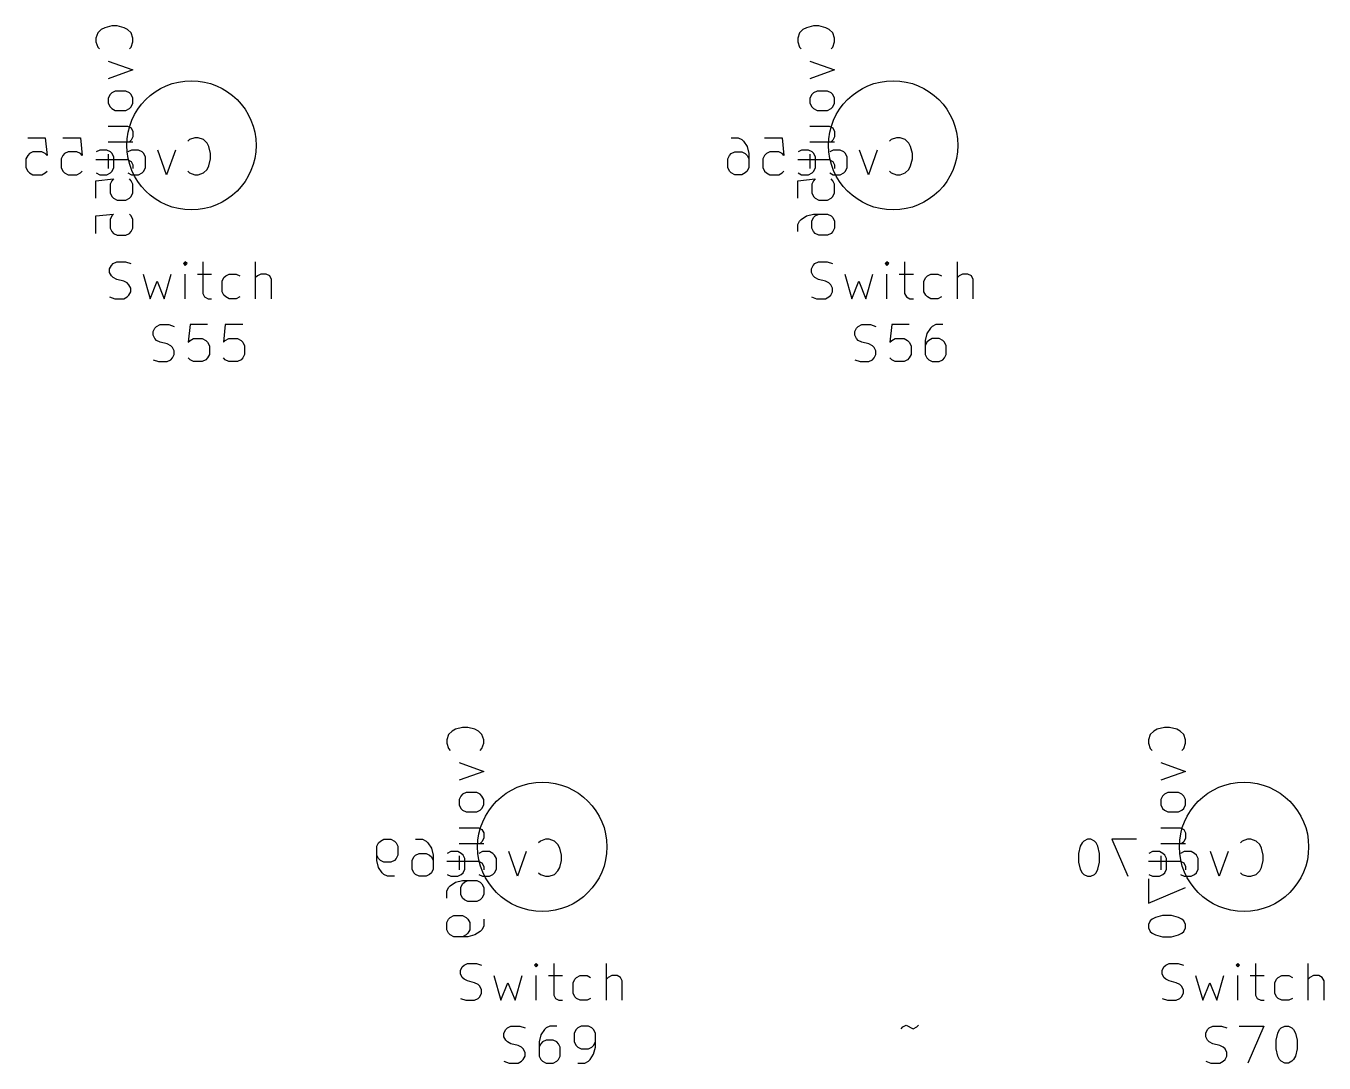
# Model space of a CAD drawing. Extents: x -8 to 301, y -173 to 11.
# Drawn here: x 209.27 to 244.42, y -86.35 to -58.27 of the extents above; entities that cross this region are included whole.
import ezdxf

# ---------------------------------------------------------------- set-up
doc = ezdxf.new("R2010")
doc.units = 0
doc.layers.add('BLACK', color=7, linetype='CONTINUOUS')

msp = doc.modelspace()

# ---------------------------------------------------------------- linework, layer by layer
at = {"layer": 'BLACK', "linetype": 'CONTINUOUS'}
for p, q in [((211.402914, -58.314284), (211.307676, -58.361903)), ((211.59339, -58.266665), (211.402914, -58.314284)), ((211.736247, -58.266665), (211.59339, -58.266665)), ((211.926723, -58.314284), (211.736247, -58.266665)), ((212.021961, -58.361903), (211.926723, -58.314284)), ((230.402914, -58.314284), (230.307676, -58.361903)), ((230.59339, -58.266665), (230.402914, -58.314284)), ((230.736247, -58.266665), (230.59339, -58.266665)), ((230.926723, -58.314284), (230.736247, -58.266665)), ((231.021961, -58.361903), (230.926723, -58.314284)), ((211.212438, -58.457141), (211.164819, -58.599998)), ((211.164819, -58.599998), (211.164819, -58.695236)), ((211.307676, -58.361903), (211.212438, -58.457141)), ((212.1172, -58.457141), (212.021961, -58.361903)), ((212.164819, -58.599998), (212.1172, -58.457141)), ((212.164819, -58.695236), (212.164819, -58.599998)), ((230.212438, -58.457141), (230.164819, -58.599998)), ((230.164819, -58.599998), (230.164819, -58.695236)), ((230.307676, -58.361903), (230.212438, -58.457141)), ((231.1172, -58.457141), (231.021961, -58.361903)), ((231.164819, -58.599998), (231.1172, -58.457141)), ((231.164819, -58.695236), (231.164819, -58.599998)), ((211.164819, -58.695236), (211.212438, -58.838093)), ((211.212438, -58.838093), (211.260057, -58.885712)), ((212.06958, -58.885712), (212.1172, -58.838093)), ((212.1172, -58.838093), (212.164819, -58.695236)), ((230.164819, -58.695236), (230.212438, -58.838093)), ((230.212438, -58.838093), (230.260057, -58.885712)), ((231.06958, -58.885712), (231.1172, -58.838093)), ((231.1172, -58.838093), (231.164819, -58.695236)), ((211.498152, -59.219046), (212.164819, -59.457141)), ((230.498152, -59.219046), (231.164819, -59.457141)), ((212.164819, -59.457141), (211.498152, -59.695236)), ((231.164819, -59.457141), (230.498152, -59.695236)), ((211.59339, -60.076189), (211.545771, -60.123808)), ((211.688628, -60.02857), (211.59339, -60.076189)), ((211.974342, -60.02857), (211.688628, -60.02857)), ((212.06958, -60.076189), (211.974342, -60.02857)), ((212.1172, -60.123808), (212.06958, -60.076189)), ((230.59339, -60.076189), (230.545771, -60.123808)), ((230.688628, -60.02857), (230.59339, -60.076189)), ((230.974342, -60.02857), (230.688628, -60.02857)), ((231.06958, -60.076189), (230.974342, -60.02857)), ((231.1172, -60.123808), (231.06958, -60.076189)), ((211.545771, -60.123808), (211.498152, -60.219046)), ((211.498152, -60.219046), (211.498152, -60.361903)), ((211.498152, -60.361903), (211.545771, -60.457141)), ((212.164819, -60.219046), (212.1172, -60.123808)), ((212.1172, -60.457141), (212.164819, -60.361903)), ((212.164819, -60.361903), (212.164819, -60.219046)), ((230.545771, -60.123808), (230.498152, -60.219046)), ((230.498152, -60.219046), (230.498152, -60.361903)), ((230.498152, -60.361903), (230.545771, -60.457141)), ((231.164819, -60.219046), (231.1172, -60.123808)), ((231.1172, -60.457141), (231.164819, -60.361903)), ((231.164819, -60.361903), (231.164819, -60.219046)), ((211.545771, -60.457141), (211.59339, -60.50476)), ((211.59339, -60.50476), (211.688628, -60.552379)), ((211.688628, -60.552379), (211.974342, -60.552379)), ((211.974342, -60.552379), (212.06958, -60.50476)), ((212.06958, -60.50476), (212.1172, -60.457141)), ((230.545771, -60.457141), (230.59339, -60.50476)), ((230.59339, -60.50476), (230.688628, -60.552379)), ((230.688628, -60.552379), (230.974342, -60.552379)), ((230.974342, -60.552379), (231.06958, -60.50476)), ((231.06958, -60.50476), (231.1172, -60.457141)), ((211.498152, -60.980951), (212.021961, -60.980951)), ((212.021961, -60.980951), (212.1172, -61.02857)), ((212.1172, -61.02857), (212.164819, -61.123808)), ((212.164819, -61.123808), (212.164819, -61.266665)), ((230.498152, -60.980951), (231.021961, -60.980951)), ((231.021961, -60.980951), (231.1172, -61.02857)), ((231.1172, -61.02857), (231.164819, -61.123808)), ((231.164819, -61.123808), (231.164819, -61.266665)), ((209.317618, -61.294819), (209.793808, -61.294819)), ((209.793808, -61.294819), (209.841427, -61.771009)), ((210.269999, -61.294819), (210.746189, -61.294819)), ((210.746189, -61.294819), (210.793808, -61.771009)), ((211.498152, -61.409522), (212.164819, -61.409522)), ((212.1172, -61.361903), (212.06958, -61.409522)), ((212.164819, -61.266665), (212.1172, -61.361903)), ((213.698571, -61.342438), (213.650952, -61.390057)), ((213.841428, -61.294819), (213.698571, -61.342438)), ((213.936666, -61.294819), (213.841428, -61.294819)), ((214.079523, -61.342438), (213.936666, -61.294819)), ((214.174761, -61.437676), (214.079523, -61.342438)), ((214.22238, -61.532914), (214.174761, -61.437676)), ((228.365237, -61.294819), (228.555713, -61.294819)), ((228.555713, -61.294819), (228.650951, -61.342438)), ((228.650951, -61.342438), (228.69857, -61.390057)), ((228.69857, -61.390057), (228.793808, -61.532914)), ((229.269999, -61.294819), (229.746189, -61.294819)), ((229.746189, -61.294819), (229.793808, -61.771009)), ((230.498152, -61.409522), (231.164819, -61.409522)), ((231.1172, -61.361903), (231.06958, -61.409522)), ((231.164819, -61.266665), (231.1172, -61.361903)), ((232.698571, -61.342438), (232.650952, -61.390057)), ((232.841428, -61.294819), (232.698571, -61.342438)), ((232.936666, -61.294819), (232.841428, -61.294819)), ((233.079523, -61.342438), (232.936666, -61.294819)), ((233.174761, -61.437676), (233.079523, -61.342438)), ((233.22238, -61.532914), (233.174761, -61.437676)), ((209.317618, -61.771009), (209.269999, -61.866247)), ((209.365237, -61.72339), (209.317618, -61.771009)), ((209.460475, -61.675771), (209.365237, -61.72339)), ((209.69857, -61.675771), (209.460475, -61.675771)), ((209.793808, -61.72339), (209.69857, -61.675771)), ((209.841427, -61.771009), (209.793808, -61.72339)), ((210.269999, -61.771009), (210.22238, -61.866247)), ((210.317618, -61.72339), (210.269999, -61.771009)), ((210.412856, -61.675771), (210.317618, -61.72339)), ((210.650951, -61.675771), (210.412856, -61.675771)), ((210.746189, -61.72339), (210.650951, -61.675771)), ((210.793808, -61.771009), (210.746189, -61.72339)), ((211.269999, -61.628152), (211.174761, -61.675771)), ((211.460475, -61.628152), (211.269999, -61.628152)), ((211.555713, -61.675771), (211.460475, -61.628152)), ((211.498152, -61.742856), (211.498152, -62.123808)), ((211.603332, -61.72339), (211.555713, -61.675771)), ((211.650951, -61.818628), (211.603332, -61.72339)), ((211.650951, -62.104342), (211.650951, -61.818628)), ((212.127142, -61.628152), (212.031904, -61.675771)), ((212.317618, -61.628152), (212.127142, -61.628152)), ((212.412856, -61.675771), (212.317618, -61.628152)), ((212.460475, -61.72339), (212.412856, -61.675771)), ((212.508094, -61.818628), (212.460475, -61.72339)), ((212.508094, -62.104342), (212.508094, -61.818628)), ((213.079523, -62.294819), (212.841428, -61.628152)), ((213.317618, -61.628152), (213.079523, -62.294819)), ((214.269999, -61.72339), (214.22238, -61.532914)), ((214.269999, -61.866247), (214.269999, -61.72339)), ((228.269999, -61.866247), (228.317618, -61.771009)), ((228.317618, -61.771009), (228.365237, -61.72339)), ((228.365237, -61.72339), (228.460475, -61.675771)), ((228.460475, -61.675771), (228.650951, -61.675771)), ((228.650951, -61.675771), (228.746189, -61.72339)), ((228.746189, -61.72339), (228.793808, -61.771009)), ((228.793808, -61.532914), (228.841427, -61.72339)), ((228.793808, -61.771009), (228.841427, -61.866247)), ((228.841427, -61.72339), (228.841427, -62.104342)), ((229.269999, -61.771009), (229.22238, -61.866247)), ((229.317618, -61.72339), (229.269999, -61.771009)), ((229.412856, -61.675771), (229.317618, -61.72339)), ((229.650951, -61.675771), (229.412856, -61.675771)), ((229.746189, -61.72339), (229.650951, -61.675771)), ((229.793808, -61.771009), (229.746189, -61.72339)), ((230.269999, -61.628152), (230.174761, -61.675771)), ((230.460475, -61.628152), (230.269999, -61.628152)), ((230.555713, -61.675771), (230.460475, -61.628152)), ((230.498152, -61.742856), (230.498152, -62.123808)), ((230.603332, -61.72339), (230.555713, -61.675771)), ((230.650951, -61.818628), (230.603332, -61.72339)), ((230.650951, -62.104342), (230.650951, -61.818628)), ((231.127142, -61.628152), (231.031904, -61.675771)), ((231.317618, -61.628152), (231.127142, -61.628152)), ((231.412856, -61.675771), (231.317618, -61.628152)), ((231.460475, -61.72339), (231.412856, -61.675771)), ((231.508094, -61.818628), (231.460475, -61.72339)), ((231.508094, -62.104342), (231.508094, -61.818628)), ((232.079523, -62.294819), (231.841428, -61.628152)), ((232.317618, -61.628152), (232.079523, -62.294819)), ((233.269999, -61.72339), (233.22238, -61.532914)), ((233.269999, -61.866247), (233.269999, -61.72339)), ((209.269999, -61.866247), (209.269999, -62.104342)), ((209.269999, -62.104342), (209.317618, -62.19958)), ((209.317618, -62.19958), (209.365237, -62.2472)), ((209.793808, -62.2472), (209.841427, -62.19958)), ((210.22238, -61.866247), (210.22238, -62.104342)), ((210.22238, -62.104342), (210.269999, -62.19958)), ((210.269999, -62.19958), (210.317618, -62.2472)), ((210.746189, -62.2472), (210.793808, -62.19958)), ((211.164819, -61.885713), (212.021961, -61.885713)), ((211.555713, -62.2472), (211.603332, -62.19958)), ((211.603332, -62.19958), (211.650951, -62.104342)), ((212.021961, -61.885713), (212.1172, -61.933332)), ((212.1172, -61.933332), (212.164819, -62.02857)), ((212.164819, -62.02857), (212.164819, -62.123808)), ((212.412856, -62.2472), (212.460475, -62.19958)), ((212.460475, -62.19958), (212.508094, -62.104342)), ((213.650952, -62.19958), (213.698571, -62.2472)), ((214.079523, -62.2472), (214.174761, -62.151961)), ((214.174761, -62.151961), (214.22238, -62.056723)), ((214.22238, -62.056723), (214.269999, -61.866247)), ((228.269999, -62.104342), (228.269999, -61.866247)), ((228.317618, -62.19958), (228.269999, -62.104342)), ((228.365237, -62.2472), (228.317618, -62.19958)), ((228.793808, -62.19958), (228.746189, -62.2472)), ((228.841427, -62.104342), (228.793808, -62.19958)), ((229.22238, -61.866247), (229.22238, -62.104342)), ((229.22238, -62.104342), (229.269999, -62.19958)), ((229.269999, -62.19958), (229.317618, -62.2472)), ((229.746189, -62.2472), (229.793808, -62.19958)), ((230.164819, -61.885713), (231.021961, -61.885713)), ((230.555713, -62.2472), (230.603332, -62.19958)), ((230.603332, -62.19958), (230.650951, -62.104342)), ((231.021961, -61.885713), (231.1172, -61.933332)), ((231.1172, -61.933332), (231.164819, -62.02857)), ((231.164819, -62.02857), (231.164819, -62.123808)), ((231.412856, -62.2472), (231.460475, -62.19958)), ((231.460475, -62.19958), (231.508094, -62.104342)), ((232.650952, -62.19958), (232.698571, -62.2472)), ((233.079523, -62.2472), (233.174761, -62.151961)), ((233.174761, -62.151961), (233.22238, -62.056723)), ((233.22238, -62.056723), (233.269999, -61.866247)), ((209.365237, -62.2472), (209.460475, -62.294819)), ((209.460475, -62.294819), (209.69857, -62.294819)), ((209.69857, -62.294819), (209.793808, -62.2472)), ((210.317618, -62.2472), (210.412856, -62.294819)), ((210.412856, -62.294819), (210.650951, -62.294819)), ((210.650951, -62.294819), (210.746189, -62.2472)), ((211.164819, -62.457142), (211.641009, -62.409523)), ((211.164819, -62.933332), (211.164819, -62.457142)), ((211.174761, -62.2472), (211.269999, -62.294819)), ((211.269999, -62.294819), (211.460475, -62.294819)), ((211.460475, -62.294819), (211.555713, -62.2472)), ((211.59339, -62.457142), (211.545771, -62.55238)), ((211.545771, -62.55238), (211.545771, -62.790475)), ((211.641009, -62.409523), (211.59339, -62.457142)), ((212.031904, -62.2472), (212.127142, -62.294819)), ((212.1172, -62.457142), (212.06958, -62.409523)), ((212.164819, -62.55238), (212.1172, -62.457142)), ((212.127142, -62.294819), (212.317618, -62.294819)), ((212.164819, -62.790475), (212.164819, -62.55238)), ((212.317618, -62.294819), (212.412856, -62.2472)), ((213.698571, -62.2472), (213.841428, -62.294819)), ((213.841428, -62.294819), (213.936666, -62.294819)), ((213.936666, -62.294819), (214.079523, -62.2472)), ((228.460475, -62.294819), (228.365237, -62.2472)), ((228.650951, -62.294819), (228.460475, -62.294819)), ((228.746189, -62.2472), (228.650951, -62.294819)), ((229.317618, -62.2472), (229.412856, -62.294819)), ((229.412856, -62.294819), (229.650951, -62.294819)), ((229.650951, -62.294819), (229.746189, -62.2472)), ((230.164819, -62.457142), (230.641009, -62.409523)), ((230.164819, -62.933332), (230.164819, -62.457142)), ((230.174761, -62.2472), (230.269999, -62.294819)), ((230.269999, -62.294819), (230.460475, -62.294819)), ((230.460475, -62.294819), (230.555713, -62.2472)), ((230.59339, -62.457142), (230.545771, -62.55238)), ((230.545771, -62.55238), (230.545771, -62.790475)), ((230.641009, -62.409523), (230.59339, -62.457142)), ((231.031904, -62.2472), (231.127142, -62.294819)), ((231.1172, -62.457142), (231.06958, -62.409523)), ((231.164819, -62.55238), (231.1172, -62.457142)), ((231.127142, -62.294819), (231.317618, -62.294819)), ((231.164819, -62.790475), (231.164819, -62.55238)), ((231.317618, -62.294819), (231.412856, -62.2472)), ((232.698571, -62.2472), (232.841428, -62.294819)), ((232.841428, -62.294819), (232.936666, -62.294819)), ((232.936666, -62.294819), (233.079523, -62.2472)), ((211.545771, -62.790475), (211.59339, -62.885713)), ((211.59339, -62.885713), (211.641009, -62.933332)), ((212.06958, -62.933332), (212.1172, -62.885713)), ((212.1172, -62.885713), (212.164819, -62.790475)), ((230.545771, -62.790475), (230.59339, -62.885713)), ((230.59339, -62.885713), (230.641009, -62.933332)), ((231.06958, -62.933332), (231.1172, -62.885713)), ((231.1172, -62.885713), (231.164819, -62.790475)), ((211.641009, -62.933332), (211.736247, -62.980951)), ((211.736247, -62.980951), (211.974342, -62.980951)), ((211.974342, -62.980951), (212.06958, -62.933332)), ((230.641009, -62.933332), (230.736247, -62.980951)), ((230.736247, -62.980951), (230.974342, -62.980951)), ((230.974342, -62.980951), (231.06958, -62.933332)), ((211.164819, -63.409523), (211.641009, -63.361904)), ((211.164819, -63.885713), (211.164819, -63.409523)), ((211.59339, -63.409523), (211.545771, -63.504761)), ((211.545771, -63.504761), (211.545771, -63.742856)), ((211.641009, -63.361904), (211.59339, -63.409523)), ((212.1172, -63.409523), (212.06958, -63.361904)), ((212.164819, -63.504761), (212.1172, -63.409523)), ((212.164819, -63.742856), (212.164819, -63.504761)), ((230.164819, -63.647618), (230.212438, -63.55238)), ((230.212438, -63.55238), (230.260057, -63.504761)), ((230.260057, -63.504761), (230.402914, -63.409523)), ((230.402914, -63.409523), (230.59339, -63.361904)), ((230.545771, -63.55238), (230.59339, -63.457142)), ((230.545771, -63.742856), (230.545771, -63.55238)), ((230.59339, -63.361904), (230.974342, -63.361904)), ((230.59339, -63.457142), (230.641009, -63.409523)), ((230.641009, -63.409523), (230.736247, -63.361904)), ((230.974342, -63.361904), (231.06958, -63.409523)), ((231.06958, -63.409523), (231.1172, -63.457142)), ((231.1172, -63.457142), (231.164819, -63.55238)), ((231.164819, -63.55238), (231.164819, -63.742856)), ((211.545771, -63.742856), (211.59339, -63.838094)), ((211.59339, -63.838094), (211.641009, -63.885713)), ((211.641009, -63.885713), (211.736247, -63.933332)), ((211.736247, -63.933332), (211.974342, -63.933332)), ((211.974342, -63.933332), (212.06958, -63.885713)), ((212.06958, -63.885713), (212.1172, -63.838094)), ((212.1172, -63.838094), (212.164819, -63.742856)), ((230.164819, -63.838094), (230.164819, -63.647618)), ((230.59339, -63.838094), (230.545771, -63.742856)), ((230.641009, -63.885713), (230.59339, -63.838094)), ((230.736247, -63.933332), (230.641009, -63.885713)), ((230.974342, -63.933332), (230.736247, -63.933332)), ((231.06958, -63.885713), (230.974342, -63.933332)), ((231.1172, -63.838094), (231.06958, -63.885713)), ((231.164819, -63.742856), (231.1172, -63.838094)), ((211.630952, -64.702438), (211.72619, -64.654819)), ((211.72619, -64.654819), (211.964285, -64.654819)), ((211.964285, -64.654819), (212.107142, -64.702438)), ((213.583333, -64.654819), (213.535714, -64.702438)), ((213.630952, -64.702438), (213.583333, -64.654819)), ((213.583333, -64.654819), (213.583333, -64.750057)), ((214.059523, -64.654819), (214.059523, -65.511961)), ((215.488095, -65.654819), (215.488095, -64.654819)), ((230.630952, -64.702438), (230.72619, -64.654819)), ((230.72619, -64.654819), (230.964285, -64.654819)), ((230.964285, -64.654819), (231.107142, -64.702438)), ((232.583333, -64.654819), (232.535714, -64.702438)), ((232.630952, -64.702438), (232.583333, -64.654819)), ((232.583333, -64.654819), (232.583333, -64.750057)), ((233.059523, -64.654819), (233.059523, -65.511961)), ((234.488095, -65.654819), (234.488095, -64.654819)), ((211.535714, -64.845295), (211.583333, -64.750057)), ((211.535714, -64.940533), (211.535714, -64.845295)), ((211.583333, -65.035771), (211.535714, -64.940533)), ((211.583333, -64.750057), (211.630952, -64.702438)), ((212.440476, -64.988152), (212.630952, -65.654819)), ((213.011904, -65.654819), (213.20238, -64.988152)), ((213.535714, -64.702438), (213.583333, -64.750057)), ((213.583333, -64.750057), (213.630952, -64.702438)), ((213.583333, -65.654819), (213.583333, -64.988152)), ((213.916666, -64.988152), (214.297618, -64.988152)), ((214.678571, -65.035771), (214.773809, -64.988152)), ((214.773809, -64.988152), (214.964285, -64.988152)), ((214.964285, -64.988152), (215.059523, -65.035771)), ((215.630952, -64.988152), (215.535714, -65.035771)), ((215.773809, -64.988152), (215.630952, -64.988152)), ((215.869047, -65.035771), (215.773809, -64.988152)), ((230.535714, -64.845295), (230.583333, -64.750057)), ((230.535714, -64.940533), (230.535714, -64.845295)), ((230.583333, -65.035771), (230.535714, -64.940533)), ((230.583333, -64.750057), (230.630952, -64.702438)), ((231.440476, -64.988152), (231.630952, -65.654819)), ((232.011904, -65.654819), (232.20238, -64.988152)), ((232.535714, -64.702438), (232.583333, -64.750057)), ((232.583333, -64.750057), (232.630952, -64.702438)), ((232.583333, -65.654819), (232.583333, -64.988152)), ((232.916666, -64.988152), (233.297618, -64.988152)), ((233.678571, -65.035771), (233.773809, -64.988152)), ((233.773809, -64.988152), (233.964285, -64.988152)), ((233.964285, -64.988152), (234.059523, -65.035771)), ((234.630952, -64.988152), (234.535714, -65.035771)), ((234.773809, -64.988152), (234.630952, -64.988152)), ((234.869047, -65.035771), (234.773809, -64.988152)), ((211.630952, -65.08339), (211.583333, -65.035771)), ((211.72619, -65.131009), (211.630952, -65.08339)), ((211.916666, -65.178628), (211.72619, -65.131009)), ((212.011904, -65.226247), (211.916666, -65.178628)), ((212.059523, -65.273866), (212.011904, -65.226247)), ((212.107142, -65.369104), (212.059523, -65.273866)), ((212.107142, -65.464342), (212.107142, -65.369104)), ((212.630952, -65.654819), (212.821428, -65.178628)), ((212.821428, -65.178628), (213.011904, -65.654819)), ((214.583333, -65.178628), (214.630952, -65.08339)), ((214.583333, -65.464342), (214.583333, -65.178628)), ((214.630952, -65.08339), (214.678571, -65.035771)), ((215.535714, -65.035771), (215.488095, -65.08339)), ((215.916666, -65.131009), (215.869047, -65.035771)), ((215.916666, -65.654819), (215.916666, -65.131009)), ((230.630952, -65.08339), (230.583333, -65.035771)), ((230.72619, -65.131009), (230.630952, -65.08339)), ((230.916666, -65.178628), (230.72619, -65.131009)), ((231.011904, -65.226247), (230.916666, -65.178628)), ((231.059523, -65.273866), (231.011904, -65.226247)), ((231.107142, -65.369104), (231.059523, -65.273866)), ((231.107142, -65.464342), (231.107142, -65.369104)), ((231.630952, -65.654819), (231.821428, -65.178628)), ((231.821428, -65.178628), (232.011904, -65.654819)), ((233.583333, -65.178628), (233.630952, -65.08339)), ((233.583333, -65.464342), (233.583333, -65.178628)), ((233.630952, -65.08339), (233.678571, -65.035771)), ((234.535714, -65.035771), (234.488095, -65.08339)), ((234.916666, -65.131009), (234.869047, -65.035771)), ((234.916666, -65.654819), (234.916666, -65.131009)), ((211.535714, -65.6072), (211.678571, -65.654819)), ((211.678571, -65.654819), (211.916666, -65.654819)), ((211.916666, -65.654819), (212.011904, -65.6072)), ((212.011904, -65.6072), (212.059523, -65.55958)), ((212.059523, -65.55958), (212.107142, -65.464342)), ((214.059523, -65.511961), (214.107142, -65.6072)), ((214.107142, -65.6072), (214.20238, -65.654819)), ((214.20238, -65.654819), (214.297618, -65.654819)), ((214.630952, -65.55958), (214.583333, -65.464342)), ((214.678571, -65.6072), (214.630952, -65.55958)), ((214.773809, -65.654819), (214.678571, -65.6072)), ((214.964285, -65.654819), (214.773809, -65.654819)), ((215.059523, -65.6072), (214.964285, -65.654819)), ((230.535714, -65.6072), (230.678571, -65.654819)), ((230.678571, -65.654819), (230.916666, -65.654819)), ((230.916666, -65.654819), (231.011904, -65.6072)), ((231.011904, -65.6072), (231.059523, -65.55958)), ((231.059523, -65.55958), (231.107142, -65.464342)), ((233.059523, -65.511961), (233.107142, -65.6072)), ((233.107142, -65.6072), (233.20238, -65.654819)), ((233.20238, -65.654819), (233.297618, -65.654819)), ((233.630952, -65.55958), (233.583333, -65.464342)), ((233.678571, -65.6072), (233.630952, -65.55958)), ((233.773809, -65.654819), (233.678571, -65.6072)), ((233.964285, -65.654819), (233.773809, -65.654819)), ((234.059523, -65.6072), (233.964285, -65.654819)), ((212.759524, -66.450057), (212.807143, -66.402438)), ((212.807143, -66.402438), (212.902381, -66.354819)), ((212.902381, -66.354819), (213.140476, -66.354819)), ((213.140476, -66.354819), (213.283333, -66.402438)), ((213.711905, -66.354819), (213.664286, -66.831009)), ((214.188095, -66.354819), (213.711905, -66.354819)), ((214.664286, -66.354819), (214.616667, -66.831009)), ((215.140476, -66.354819), (214.664286, -66.354819)), ((231.759524, -66.450057), (231.807143, -66.402438)), ((231.807143, -66.402438), (231.902381, -66.354819)), ((231.902381, -66.354819), (232.140476, -66.354819)), ((232.140476, -66.354819), (232.283333, -66.402438)), ((232.711905, -66.354819), (232.664286, -66.831009)), ((233.188095, -66.354819), (232.711905, -66.354819)), ((233.807143, -66.402438), (233.759524, -66.450057)), ((233.902381, -66.354819), (233.807143, -66.402438)), ((234.092857, -66.354819), (233.902381, -66.354819)), ((212.711905, -66.545295), (212.759524, -66.450057)), ((212.711905, -66.640533), (212.711905, -66.545295)), ((212.759524, -66.735771), (212.711905, -66.640533)), ((212.807143, -66.78339), (212.759524, -66.735771)), ((213.711905, -66.78339), (213.807143, -66.735771)), ((213.807143, -66.735771), (214.045238, -66.735771)), ((214.045238, -66.735771), (214.140476, -66.78339)), ((214.664286, -66.78339), (214.759524, -66.735771)), ((214.759524, -66.735771), (214.997619, -66.735771)), ((214.997619, -66.735771), (215.092857, -66.78339)), ((231.711905, -66.545295), (231.759524, -66.450057)), ((231.711905, -66.640533), (231.711905, -66.545295)), ((231.759524, -66.735771), (231.711905, -66.640533)), ((231.807143, -66.78339), (231.759524, -66.735771)), ((232.711905, -66.78339), (232.807143, -66.735771)), ((232.807143, -66.735771), (233.045238, -66.735771)), ((233.045238, -66.735771), (233.140476, -66.78339)), ((233.664286, -66.592914), (233.616667, -66.78339)), ((233.759524, -66.450057), (233.664286, -66.592914)), ((233.807143, -66.735771), (233.711905, -66.78339)), ((233.997619, -66.735771), (233.807143, -66.735771)), ((234.092857, -66.78339), (233.997619, -66.735771)), ((212.902381, -66.831009), (212.807143, -66.78339)), ((213.092857, -66.878628), (212.902381, -66.831009)), ((213.188095, -66.926247), (213.092857, -66.878628)), ((213.235714, -66.973866), (213.188095, -66.926247)), ((213.283333, -67.069104), (213.235714, -66.973866)), ((213.283333, -67.164342), (213.283333, -67.069104)), ((213.664286, -66.831009), (213.711905, -66.78339)), ((214.140476, -66.78339), (214.188095, -66.831009)), ((214.188095, -66.831009), (214.235714, -66.926247)), ((214.235714, -66.926247), (214.235714, -67.164342)), ((214.616667, -66.831009), (214.664286, -66.78339)), ((215.092857, -66.78339), (215.140476, -66.831009)), ((215.140476, -66.831009), (215.188095, -66.926247)), ((215.188095, -66.926247), (215.188095, -67.164342)), ((231.902381, -66.831009), (231.807143, -66.78339)), ((232.092857, -66.878628), (231.902381, -66.831009)), ((232.188095, -66.926247), (232.092857, -66.878628)), ((232.235714, -66.973866), (232.188095, -66.926247)), ((232.283333, -67.069104), (232.235714, -66.973866)), ((232.283333, -67.164342), (232.283333, -67.069104)), ((232.664286, -66.831009), (232.711905, -66.78339)), ((233.140476, -66.78339), (233.188095, -66.831009)), ((233.188095, -66.831009), (233.235714, -66.926247)), ((233.235714, -66.926247), (233.235714, -67.164342)), ((233.616667, -66.78339), (233.616667, -67.164342)), ((233.664286, -66.831009), (233.616667, -66.926247)), ((233.711905, -66.78339), (233.664286, -66.831009)), ((234.140476, -66.831009), (234.092857, -66.78339)), ((234.188095, -66.926247), (234.140476, -66.831009)), ((234.188095, -67.164342), (234.188095, -66.926247)), ((212.711905, -67.3072), (212.854762, -67.354819)), ((212.854762, -67.354819), (213.092857, -67.354819)), ((213.092857, -67.354819), (213.188095, -67.3072)), ((213.188095, -67.3072), (213.235714, -67.25958)), ((213.235714, -67.25958), (213.283333, -67.164342)), ((213.711905, -67.3072), (213.664286, -67.25958)), ((213.807143, -67.354819), (213.711905, -67.3072)), ((214.045238, -67.354819), (213.807143, -67.354819)), ((214.140476, -67.3072), (214.045238, -67.354819)), ((214.188095, -67.25958), (214.140476, -67.3072)), ((214.235714, -67.164342), (214.188095, -67.25958)), ((214.664286, -67.3072), (214.616667, -67.25958)), ((214.759524, -67.354819), (214.664286, -67.3072)), ((214.997619, -67.354819), (214.759524, -67.354819)), ((215.092857, -67.3072), (214.997619, -67.354819)), ((215.140476, -67.25958), (215.092857, -67.3072)), ((215.188095, -67.164342), (215.140476, -67.25958)), ((231.711905, -67.3072), (231.854762, -67.354819)), ((231.854762, -67.354819), (232.092857, -67.354819)), ((232.092857, -67.354819), (232.188095, -67.3072)), ((232.188095, -67.3072), (232.235714, -67.25958)), ((232.235714, -67.25958), (232.283333, -67.164342)), ((232.711905, -67.3072), (232.664286, -67.25958)), ((232.807143, -67.354819), (232.711905, -67.3072)), ((233.045238, -67.354819), (232.807143, -67.354819)), ((233.140476, -67.3072), (233.045238, -67.354819)), ((233.188095, -67.25958), (233.140476, -67.3072)), ((233.235714, -67.164342), (233.188095, -67.25958)), ((233.616667, -67.164342), (233.664286, -67.25958)), ((233.664286, -67.25958), (233.711905, -67.3072)), ((233.711905, -67.3072), (233.807143, -67.354819)), ((233.807143, -67.354819), (233.997619, -67.354819)), ((233.997619, -67.354819), (234.092857, -67.3072)), ((234.092857, -67.3072), (234.140476, -67.25958)), ((234.140476, -67.25958), (234.188095, -67.164342)), ((220.902914, -77.314284), (220.807676, -77.361903)), ((221.09339, -77.266665), (220.902914, -77.314284)), ((221.236247, -77.266665), (221.09339, -77.266665)), ((221.426723, -77.314284), (221.236247, -77.266665)), ((221.521961, -77.361903), (221.426723, -77.314284)), ((239.902914, -77.314284), (239.807676, -77.361903)), ((240.09339, -77.266665), (239.902914, -77.314284)), ((240.236247, -77.266665), (240.09339, -77.266665)), ((240.426723, -77.314284), (240.236247, -77.266665)), ((240.521961, -77.361903), (240.426723, -77.314284)), ((220.712438, -77.457141), (220.664819, -77.599998)), ((220.664819, -77.599998), (220.664819, -77.695236)), ((220.807676, -77.361903), (220.712438, -77.457141)), ((221.6172, -77.457141), (221.521961, -77.361903)), ((221.664819, -77.599998), (221.6172, -77.457141)), ((221.664819, -77.695236), (221.664819, -77.599998)), ((239.712438, -77.457141), (239.664819, -77.599998)), ((239.664819, -77.599998), (239.664819, -77.695236)), ((239.807676, -77.361903), (239.712438, -77.457141)), ((240.6172, -77.457141), (240.521961, -77.361903)), ((240.664819, -77.599998), (240.6172, -77.457141)), ((240.664819, -77.695236), (240.664819, -77.599998)), ((220.664819, -77.695236), (220.712438, -77.838093)), ((220.712438, -77.838093), (220.760057, -77.885712)), ((221.56958, -77.885712), (221.6172, -77.838093)), ((221.6172, -77.838093), (221.664819, -77.695236)), ((239.664819, -77.695236), (239.712438, -77.838093)), ((239.712438, -77.838093), (239.760057, -77.885712)), ((240.56958, -77.885712), (240.6172, -77.838093)), ((240.6172, -77.838093), (240.664819, -77.695236)), ((220.998152, -78.219046), (221.664819, -78.457141)), ((239.998152, -78.219046), (240.664819, -78.457141)), ((221.664819, -78.457141), (220.998152, -78.695236)), ((240.664819, -78.457141), (239.998152, -78.695236)), ((221.09339, -79.076189), (221.045771, -79.123808)), ((221.188628, -79.02857), (221.09339, -79.076189)), ((221.474342, -79.02857), (221.188628, -79.02857)), ((221.56958, -79.076189), (221.474342, -79.02857)), ((221.6172, -79.123808), (221.56958, -79.076189)), ((240.09339, -79.076189), (240.045771, -79.123808)), ((240.188628, -79.02857), (240.09339, -79.076189)), ((240.474342, -79.02857), (240.188628, -79.02857)), ((240.56958, -79.076189), (240.474342, -79.02857)), ((240.6172, -79.123808), (240.56958, -79.076189)), ((221.045771, -79.123808), (220.998152, -79.219046)), ((220.998152, -79.219046), (220.998152, -79.361903)), ((220.998152, -79.361903), (221.045771, -79.457141)), ((221.664819, -79.219046), (221.6172, -79.123808)), ((221.6172, -79.457141), (221.664819, -79.361903)), ((221.664819, -79.361903), (221.664819, -79.219046)), ((240.045771, -79.123808), (239.998152, -79.219046)), ((239.998152, -79.219046), (239.998152, -79.361903)), ((239.998152, -79.361903), (240.045771, -79.457141)), ((240.664819, -79.219046), (240.6172, -79.123808)), ((240.6172, -79.457141), (240.664819, -79.361903)), ((240.664819, -79.361903), (240.664819, -79.219046)), ((221.045771, -79.457141), (221.09339, -79.50476)), ((221.09339, -79.50476), (221.188628, -79.552379)), ((221.188628, -79.552379), (221.474342, -79.552379)), ((221.474342, -79.552379), (221.56958, -79.50476)), ((221.56958, -79.50476), (221.6172, -79.457141)), ((240.045771, -79.457141), (240.09339, -79.50476)), ((240.09339, -79.50476), (240.188628, -79.552379)), ((240.188628, -79.552379), (240.474342, -79.552379)), ((240.474342, -79.552379), (240.56958, -79.50476)), ((240.56958, -79.50476), (240.6172, -79.457141)), ((220.998152, -79.980951), (221.521961, -79.980951)), ((221.521961, -79.980951), (221.6172, -80.02857)), ((221.6172, -80.02857), (221.664819, -80.123808)), ((221.664819, -80.123808), (221.664819, -80.266665)), ((239.998152, -79.980951), (240.521961, -79.980951)), ((240.521961, -79.980951), (240.6172, -80.02857)), ((240.6172, -80.02857), (240.664819, -80.123808)), ((240.664819, -80.123808), (240.664819, -80.266665)), ((218.769999, -80.485295), (218.817618, -80.390057)), ((218.769999, -80.866247), (218.769999, -80.485295)), ((218.817618, -80.390057), (218.865237, -80.342438)), ((218.865237, -80.342438), (218.960475, -80.294819)), ((218.960475, -80.294819), (219.150951, -80.294819)), ((219.150951, -80.294819), (219.246189, -80.342438)), ((219.246189, -80.342438), (219.293808, -80.390057)), ((219.293808, -80.390057), (219.341427, -80.485295)), ((219.341427, -80.485295), (219.341427, -80.72339)), ((219.817618, -80.294819), (220.008094, -80.294819)), ((220.008094, -80.294819), (220.103332, -80.342438)), ((220.103332, -80.342438), (220.150951, -80.390057)), ((220.150951, -80.390057), (220.246189, -80.532914)), ((220.998152, -80.409522), (221.664819, -80.409522)), ((221.6172, -80.361903), (221.56958, -80.409522)), ((221.664819, -80.266665), (221.6172, -80.361903)), ((223.198571, -80.342438), (223.150952, -80.390057)), ((223.341428, -80.294819), (223.198571, -80.342438)), ((223.436666, -80.294819), (223.341428, -80.294819)), ((223.579523, -80.342438), (223.436666, -80.294819)), ((223.674761, -80.437676), (223.579523, -80.342438)), ((223.72238, -80.532914), (223.674761, -80.437676)), ((237.817618, -80.485295), (237.769999, -80.675771)), ((237.865237, -80.390057), (237.817618, -80.485295)), ((237.912856, -80.342438), (237.865237, -80.390057)), ((238.008094, -80.294819), (237.912856, -80.342438)), ((238.103332, -80.294819), (238.008094, -80.294819)), ((238.19857, -80.342438), (238.103332, -80.294819)), ((238.246189, -80.390057), (238.19857, -80.342438)), ((238.293808, -80.485295), (238.246189, -80.390057)), ((238.341427, -80.675771), (238.293808, -80.485295)), ((239.341427, -80.294819), (238.674761, -80.294819)), ((238.674761, -80.294819), (239.103332, -81.294819)), ((239.998152, -80.409522), (240.664819, -80.409522)), ((240.6172, -80.361903), (240.56958, -80.409522)), ((240.664819, -80.266665), (240.6172, -80.361903)), ((242.198571, -80.342438), (242.150952, -80.390057)), ((242.341428, -80.294819), (242.198571, -80.342438)), ((242.436666, -80.294819), (242.341428, -80.294819)), ((242.579523, -80.342438), (242.436666, -80.294819)), ((242.674761, -80.437676), (242.579523, -80.342438)), ((242.72238, -80.532914), (242.674761, -80.437676)), ((218.817618, -80.818628), (218.769999, -80.72339)), ((218.865237, -80.866247), (218.817618, -80.818628)), ((219.293808, -80.818628), (219.246189, -80.866247)), ((219.341427, -80.72339), (219.293808, -80.818628)), ((219.72238, -80.866247), (219.769999, -80.771009)), ((219.769999, -80.771009), (219.817618, -80.72339)), ((219.817618, -80.72339), (219.912856, -80.675771)), ((219.912856, -80.675771), (220.103332, -80.675771)), ((220.103332, -80.675771), (220.19857, -80.72339)), ((220.19857, -80.72339), (220.246189, -80.771009)), ((220.246189, -80.532914), (220.293808, -80.72339)), ((220.246189, -80.771009), (220.293808, -80.866247)), ((220.293808, -80.72339), (220.293808, -81.104342)), ((220.769999, -80.628152), (220.674761, -80.675771)), ((220.960475, -80.628152), (220.769999, -80.628152)), ((221.055713, -80.675771), (220.960475, -80.628152)), ((220.998152, -80.742856), (220.998152, -81.123808)), ((221.103332, -80.72339), (221.055713, -80.675771)), ((221.150951, -80.818628), (221.103332, -80.72339)), ((221.150951, -81.104342), (221.150951, -80.818628)), ((221.627142, -80.628152), (221.531904, -80.675771)), ((221.817618, -80.628152), (221.627142, -80.628152)), ((221.912856, -80.675771), (221.817618, -80.628152)), ((221.960475, -80.72339), (221.912856, -80.675771)), ((222.008094, -80.818628), (221.960475, -80.72339)), ((222.008094, -81.104342), (222.008094, -80.818628)), ((222.579523, -81.294819), (222.341428, -80.628152)), ((222.817618, -80.628152), (222.579523, -81.294819)), ((223.769999, -80.72339), (223.72238, -80.532914)), ((223.769999, -80.866247), (223.769999, -80.72339)), ((237.769999, -80.675771), (237.769999, -80.913866)), ((238.341427, -80.913866), (238.341427, -80.675771)), ((239.769999, -80.628152), (239.674761, -80.675771)), ((239.960475, -80.628152), (239.769999, -80.628152)), ((240.055713, -80.675771), (239.960475, -80.628152)), ((239.998152, -80.742856), (239.998152, -81.123808)), ((240.103332, -80.72339), (240.055713, -80.675771)), ((240.150951, -80.818628), (240.103332, -80.72339)), ((240.150951, -81.104342), (240.150951, -80.818628)), ((240.627142, -80.628152), (240.531904, -80.675771)), ((240.817618, -80.628152), (240.627142, -80.628152)), ((240.912856, -80.675771), (240.817618, -80.628152)), ((240.960475, -80.72339), (240.912856, -80.675771)), ((241.008094, -80.818628), (240.960475, -80.72339)), ((241.008094, -81.104342), (241.008094, -80.818628)), ((241.579523, -81.294819), (241.341428, -80.628152)), ((241.817618, -80.628152), (241.579523, -81.294819)), ((242.769999, -80.72339), (242.72238, -80.532914)), ((242.769999, -80.866247), (242.769999, -80.72339)), ((218.817618, -81.056723), (218.769999, -80.866247)), ((218.912856, -81.19958), (218.817618, -81.056723)), ((218.960475, -80.913866), (218.865237, -80.866247)), ((219.150951, -80.913866), (218.960475, -80.913866)), ((219.246189, -80.866247), (219.150951, -80.913866)), ((219.72238, -81.104342), (219.72238, -80.866247)), ((219.769999, -81.19958), (219.72238, -81.104342)), ((220.293808, -81.104342), (220.246189, -81.19958)), ((220.664819, -80.885713), (221.521961, -80.885713)), ((221.103332, -81.19958), (221.150951, -81.104342)), ((221.521961, -80.885713), (221.6172, -80.933332)), ((221.6172, -80.933332), (221.664819, -81.02857)), ((221.664819, -81.02857), (221.664819, -81.123808)), ((221.960475, -81.19958), (222.008094, -81.104342)), ((223.579523, -81.2472), (223.674761, -81.151961)), ((223.674761, -81.151961), (223.72238, -81.056723)), ((223.72238, -81.056723), (223.769999, -80.866247)), ((237.769999, -80.913866), (237.817618, -81.104342)), ((237.817618, -81.104342), (237.865237, -81.19958)), ((238.246189, -81.19958), (238.293808, -81.104342)), ((238.293808, -81.104342), (238.341427, -80.913866)), ((239.664819, -80.885713), (240.521961, -80.885713)), ((240.103332, -81.19958), (240.150951, -81.104342)), ((240.521961, -80.885713), (240.6172, -80.933332)), ((240.6172, -80.933332), (240.664819, -81.02857)), ((240.664819, -81.02857), (240.664819, -81.123808)), ((240.960475, -81.19958), (241.008094, -81.104342)), ((242.579523, -81.2472), (242.674761, -81.151961)), ((242.674761, -81.151961), (242.72238, -81.056723)), ((242.72238, -81.056723), (242.769999, -80.866247)), ((218.960475, -81.2472), (218.912856, -81.19958)), ((219.055713, -81.294819), (218.960475, -81.2472)), ((219.246189, -81.294819), (219.055713, -81.294819)), ((219.817618, -81.2472), (219.769999, -81.19958)), ((219.912856, -81.294819), (219.817618, -81.2472)), ((220.103332, -81.294819), (219.912856, -81.294819)), ((220.19857, -81.2472), (220.103332, -81.294819)), ((220.246189, -81.19958), (220.19857, -81.2472)), ((220.674761, -81.2472), (220.769999, -81.294819)), ((220.760057, -81.55238), (220.902914, -81.457142)), ((220.769999, -81.294819), (220.960475, -81.294819)), ((220.902914, -81.457142), (221.09339, -81.409523)), ((220.960475, -81.294819), (221.055713, -81.2472)), ((221.045771, -81.599999), (221.09339, -81.504761)), ((221.055713, -81.2472), (221.103332, -81.19958)), ((221.09339, -81.409523), (221.474342, -81.409523)), ((221.09339, -81.504761), (221.141009, -81.457142)), ((221.141009, -81.457142), (221.236247, -81.409523)), ((221.474342, -81.409523), (221.56958, -81.457142)), ((221.531904, -81.2472), (221.627142, -81.294819)), ((221.56958, -81.457142), (221.6172, -81.504761)), ((221.6172, -81.504761), (221.664819, -81.599999)), ((221.627142, -81.294819), (221.817618, -81.294819)), ((221.817618, -81.294819), (221.912856, -81.2472)), ((221.912856, -81.2472), (221.960475, -81.19958)), ((223.150952, -81.19958), (223.198571, -81.2472)), ((223.198571, -81.2472), (223.341428, -81.294819)), ((223.341428, -81.294819), (223.436666, -81.294819)), ((223.436666, -81.294819), (223.579523, -81.2472)), ((237.865237, -81.19958), (237.912856, -81.2472)), ((237.912856, -81.2472), (238.008094, -81.294819)), ((238.008094, -81.294819), (238.103332, -81.294819)), ((238.103332, -81.294819), (238.19857, -81.2472)), ((238.19857, -81.2472), (238.246189, -81.19958)), ((239.664819, -81.361904), (239.664819, -82.02857)), ((239.674761, -81.2472), (239.769999, -81.294819)), ((239.769999, -81.294819), (239.960475, -81.294819)), ((239.960475, -81.294819), (240.055713, -81.2472)), ((240.055713, -81.2472), (240.103332, -81.19958)), ((240.531904, -81.2472), (240.627142, -81.294819)), ((240.627142, -81.294819), (240.817618, -81.294819)), ((240.817618, -81.294819), (240.912856, -81.2472)), ((240.912856, -81.2472), (240.960475, -81.19958)), ((242.150952, -81.19958), (242.198571, -81.2472)), ((242.198571, -81.2472), (242.341428, -81.294819)), ((242.341428, -81.294819), (242.436666, -81.294819)), ((242.436666, -81.294819), (242.579523, -81.2472)), ((220.664819, -81.695237), (220.712438, -81.599999)), ((220.664819, -81.885713), (220.664819, -81.695237)), ((220.712438, -81.599999), (220.760057, -81.55238)), ((221.045771, -81.790475), (221.045771, -81.599999)), ((221.09339, -81.885713), (221.045771, -81.790475)), ((221.141009, -81.933332), (221.09339, -81.885713)), ((221.6172, -81.885713), (221.56958, -81.933332)), ((221.664819, -81.790475), (221.6172, -81.885713)), ((221.664819, -81.599999), (221.664819, -81.790475)), ((239.664819, -82.02857), (240.664819, -81.599999)), ((221.236247, -81.980951), (221.141009, -81.933332)), ((221.474342, -81.980951), (221.236247, -81.980951)), ((221.56958, -81.933332), (221.474342, -81.980951)), ((220.664819, -82.55238), (220.712438, -82.457142)), ((220.664819, -82.742856), (220.664819, -82.55238)), ((220.712438, -82.457142), (220.760057, -82.409523)), ((220.760057, -82.409523), (220.855295, -82.361904)), ((220.855295, -82.361904), (221.09339, -82.361904)), ((221.09339, -82.361904), (221.188628, -82.409523)), ((221.188628, -82.409523), (221.236247, -82.457142)), ((221.236247, -82.457142), (221.283866, -82.55238)), ((221.283866, -82.55238), (221.283866, -82.742856)), ((221.664819, -82.457142), (221.664819, -82.647618)), ((239.712438, -82.504761), (239.664819, -82.599999)), ((239.760057, -82.457142), (239.712438, -82.504761)), ((239.855295, -82.409523), (239.760057, -82.457142)), ((240.045771, -82.361904), (239.855295, -82.409523)), ((240.283866, -82.361904), (240.045771, -82.361904)), ((240.474342, -82.409523), (240.283866, -82.361904)), ((240.56958, -82.457142), (240.474342, -82.409523)), ((240.6172, -82.504761), (240.56958, -82.457142)), ((240.664819, -82.599999), (240.6172, -82.504761)), ((220.712438, -82.838094), (220.664819, -82.742856)), ((220.760057, -82.885713), (220.712438, -82.838094)), ((220.855295, -82.933332), (220.760057, -82.885713)), ((221.236247, -82.933332), (220.855295, -82.933332)), ((221.188628, -82.885713), (221.09339, -82.933332)), ((221.236247, -82.838094), (221.188628, -82.885713)), ((221.283866, -82.742856), (221.236247, -82.838094)), ((221.426723, -82.885713), (221.236247, -82.933332)), ((221.56958, -82.790475), (221.426723, -82.885713)), ((221.6172, -82.742856), (221.56958, -82.790475)), ((221.664819, -82.647618), (221.6172, -82.742856)), ((239.664819, -82.599999), (239.664819, -82.695237)), ((239.664819, -82.695237), (239.712438, -82.790475)), ((239.712438, -82.790475), (239.760057, -82.838094)), ((239.760057, -82.838094), (239.855295, -82.885713)), ((239.855295, -82.885713), (240.045771, -82.933332)), ((240.045771, -82.933332), (240.283866, -82.933332)), ((240.283866, -82.933332), (240.474342, -82.885713)), ((240.474342, -82.885713), (240.56958, -82.838094)), ((240.56958, -82.838094), (240.6172, -82.790475)), ((240.6172, -82.790475), (240.664819, -82.695237)), ((240.664819, -82.695237), (240.664819, -82.599999)), ((221.035714, -83.845295), (221.083333, -83.750057)), ((221.035714, -83.940533), (221.035714, -83.845295)), ((221.083333, -84.035771), (221.035714, -83.940533)), ((221.083333, -83.750057), (221.130952, -83.702438)), ((221.130952, -83.702438), (221.22619, -83.654819)), ((221.22619, -83.654819), (221.464285, -83.654819)), ((221.464285, -83.654819), (221.607142, -83.702438)), ((221.940476, -83.988152), (222.130952, -84.654819)), ((222.511904, -84.654819), (222.70238, -83.988152)), ((223.083333, -83.654819), (223.035714, -83.702438)), ((223.035714, -83.702438), (223.083333, -83.750057)), ((223.130952, -83.702438), (223.083333, -83.654819)), ((223.083333, -83.654819), (223.083333, -83.750057)), ((223.083333, -83.750057), (223.130952, -83.702438)), ((223.083333, -84.654819), (223.083333, -83.988152)), ((223.416666, -83.988152), (223.797618, -83.988152)), ((223.559523, -83.654819), (223.559523, -84.511961)), ((224.178571, -84.035771), (224.273809, -83.988152)), ((224.273809, -83.988152), (224.464285, -83.988152)), ((224.464285, -83.988152), (224.559523, -84.035771)), ((224.988095, -84.654819), (224.988095, -83.654819)), ((225.130952, -83.988152), (225.035714, -84.035771)), ((225.273809, -83.988152), (225.130952, -83.988152)), ((225.369047, -84.035771), (225.273809, -83.988152)), ((240.035714, -83.845295), (240.083333, -83.750057)), ((240.035714, -83.940533), (240.035714, -83.845295)), ((240.083333, -84.035771), (240.035714, -83.940533)), ((240.083333, -83.750057), (240.130952, -83.702438)), ((240.130952, -83.702438), (240.22619, -83.654819)), ((240.22619, -83.654819), (240.464285, -83.654819)), ((240.464285, -83.654819), (240.607142, -83.702438)), ((240.940476, -83.988152), (241.130952, -84.654819)), ((241.511904, -84.654819), (241.70238, -83.988152)), ((242.083333, -83.654819), (242.035714, -83.702438)), ((242.035714, -83.702438), (242.083333, -83.750057)), ((242.130952, -83.702438), (242.083333, -83.654819)), ((242.083333, -83.654819), (242.083333, -83.750057)), ((242.083333, -83.750057), (242.130952, -83.702438)), ((242.083333, -84.654819), (242.083333, -83.988152)), ((242.416666, -83.988152), (242.797618, -83.988152)), ((242.559523, -83.654819), (242.559523, -84.511961)), ((243.178571, -84.035771), (243.273809, -83.988152)), ((243.273809, -83.988152), (243.464285, -83.988152)), ((243.464285, -83.988152), (243.559523, -84.035771)), ((243.988095, -84.654819), (243.988095, -83.654819)), ((244.130952, -83.988152), (244.035714, -84.035771)), ((244.273809, -83.988152), (244.130952, -83.988152)), ((244.369047, -84.035771), (244.273809, -83.988152)), ((221.130952, -84.08339), (221.083333, -84.035771)), ((221.22619, -84.131009), (221.130952, -84.08339)), ((221.416666, -84.178628), (221.22619, -84.131009)), ((221.511904, -84.226247), (221.416666, -84.178628)), ((221.559523, -84.273866), (221.511904, -84.226247)), ((221.607142, -84.369104), (221.559523, -84.273866)), ((222.130952, -84.654819), (222.321428, -84.178628)), ((222.321428, -84.178628), (222.511904, -84.654819)), ((224.083333, -84.178628), (224.130952, -84.08339)), ((224.083333, -84.464342), (224.083333, -84.178628)), ((224.130952, -84.08339), (224.178571, -84.035771)), ((225.035714, -84.035771), (224.988095, -84.08339)), ((225.416666, -84.131009), (225.369047, -84.035771)), ((225.416666, -84.654819), (225.416666, -84.131009)), ((240.130952, -84.08339), (240.083333, -84.035771)), ((240.22619, -84.131009), (240.130952, -84.08339)), ((240.416666, -84.178628), (240.22619, -84.131009)), ((240.511904, -84.226247), (240.416666, -84.178628)), ((240.559523, -84.273866), (240.511904, -84.226247)), ((240.607142, -84.369104), (240.559523, -84.273866)), ((241.130952, -84.654819), (241.321428, -84.178628)), ((241.321428, -84.178628), (241.511904, -84.654819)), ((243.083333, -84.178628), (243.130952, -84.08339)), ((243.083333, -84.464342), (243.083333, -84.178628)), ((243.130952, -84.08339), (243.178571, -84.035771)), ((244.035714, -84.035771), (243.988095, -84.08339)), ((244.416666, -84.131009), (244.369047, -84.035771)), ((244.416666, -84.654819), (244.416666, -84.131009)), ((221.035714, -84.6072), (221.178571, -84.654819)), ((221.178571, -84.654819), (221.416666, -84.654819)), ((221.416666, -84.654819), (221.511904, -84.6072)), ((221.511904, -84.6072), (221.559523, -84.55958)), ((221.559523, -84.55958), (221.607142, -84.464342)), ((221.607142, -84.464342), (221.607142, -84.369104)), ((223.559523, -84.511961), (223.607142, -84.6072)), ((223.607142, -84.6072), (223.70238, -84.654819)), ((223.70238, -84.654819), (223.797618, -84.654819)), ((224.130952, -84.55958), (224.083333, -84.464342)), ((224.178571, -84.6072), (224.130952, -84.55958)), ((224.273809, -84.654819), (224.178571, -84.6072)), ((224.464285, -84.654819), (224.273809, -84.654819)), ((224.559523, -84.6072), (224.464285, -84.654819)), ((240.035714, -84.6072), (240.178571, -84.654819)), ((240.178571, -84.654819), (240.416666, -84.654819)), ((240.416666, -84.654819), (240.511904, -84.6072)), ((240.511904, -84.6072), (240.559523, -84.55958)), ((240.559523, -84.55958), (240.607142, -84.464342)), ((240.607142, -84.464342), (240.607142, -84.369104)), ((242.559523, -84.511961), (242.607142, -84.6072)), ((242.607142, -84.6072), (242.70238, -84.654819)), ((242.70238, -84.654819), (242.797618, -84.654819)), ((243.130952, -84.55958), (243.083333, -84.464342)), ((243.178571, -84.6072), (243.130952, -84.55958)), ((243.273809, -84.654819), (243.178571, -84.6072)), ((243.464285, -84.654819), (243.273809, -84.654819)), ((243.559523, -84.6072), (243.464285, -84.654819)), ((222.259524, -85.450057), (222.307143, -85.402438)), ((222.307143, -85.402438), (222.402381, -85.354819)), ((222.402381, -85.354819), (222.640476, -85.354819)), ((222.640476, -85.354819), (222.783333, -85.402438)), ((223.354762, -85.402438), (223.307143, -85.450057)), ((223.45, -85.354819), (223.354762, -85.402438)), ((223.640476, -85.354819), (223.45, -85.354819)), ((224.211905, -85.402438), (224.164286, -85.450057)), ((224.307143, -85.354819), (224.211905, -85.402438)), ((224.497619, -85.354819), (224.307143, -85.354819)), ((224.592857, -85.402438), (224.497619, -85.354819)), ((224.640476, -85.450057), (224.592857, -85.402438)), ((232.963095, -85.423866), (233.010714, -85.376247)), ((233.010714, -85.376247), (233.105952, -85.328628)), ((233.105952, -85.328628), (233.296428, -85.423866)), ((233.296428, -85.423866), (233.391666, -85.376247)), ((233.391666, -85.376247), (233.439285, -85.328628)), ((241.259524, -85.450057), (241.307143, -85.402438)), ((241.307143, -85.402438), (241.402381, -85.354819)), ((241.402381, -85.354819), (241.640476, -85.354819)), ((241.640476, -85.354819), (241.783333, -85.402438)), ((242.116667, -85.354819), (242.783333, -85.354819)), ((242.783333, -85.354819), (242.354762, -86.354819)), ((243.211905, -85.450057), (243.259524, -85.402438)), ((243.259524, -85.402438), (243.354762, -85.354819)), ((243.354762, -85.354819), (243.45, -85.354819)), ((243.45, -85.354819), (243.545238, -85.402438)), ((243.545238, -85.402438), (243.592857, -85.450057)), ((222.211905, -85.545295), (222.259524, -85.450057)), ((222.211905, -85.640533), (222.211905, -85.545295)), ((222.259524, -85.735771), (222.211905, -85.640533)), ((222.307143, -85.78339), (222.259524, -85.735771)), ((223.211905, -85.592914), (223.164286, -85.78339)), ((223.307143, -85.450057), (223.211905, -85.592914)), ((223.354762, -85.735771), (223.259524, -85.78339)), ((223.545238, -85.735771), (223.354762, -85.735771)), ((223.640476, -85.78339), (223.545238, -85.735771)), ((224.164286, -85.450057), (224.116667, -85.545295)), ((224.116667, -85.545295), (224.116667, -85.78339)), ((224.688095, -85.545295), (224.640476, -85.450057)), ((224.688095, -85.926247), (224.688095, -85.545295)), ((241.211905, -85.545295), (241.259524, -85.450057)), ((241.211905, -85.640533), (241.211905, -85.545295)), ((241.259524, -85.735771), (241.211905, -85.640533)), ((241.307143, -85.78339), (241.259524, -85.735771)), ((243.116667, -85.735771), (243.164286, -85.545295)), ((243.116667, -85.973866), (243.116667, -85.735771)), ((243.164286, -85.545295), (243.211905, -85.450057)), ((243.592857, -85.450057), (243.640476, -85.545295)), ((243.640476, -85.545295), (243.688095, -85.735771)), ((243.688095, -85.735771), (243.688095, -85.973866)), ((222.402381, -85.831009), (222.307143, -85.78339)), ((222.592857, -85.878628), (222.402381, -85.831009)), ((222.688095, -85.926247), (222.592857, -85.878628)), ((222.735714, -85.973866), (222.688095, -85.926247)), ((222.783333, -86.069104), (222.735714, -85.973866)), ((222.783333, -86.164342), (222.783333, -86.069104)), ((223.164286, -85.78339), (223.164286, -86.164342)), ((223.211905, -85.831009), (223.164286, -85.926247)), ((223.259524, -85.78339), (223.211905, -85.831009)), ((223.688095, -85.831009), (223.640476, -85.78339)), ((223.735714, -85.926247), (223.688095, -85.831009)), ((223.735714, -86.164342), (223.735714, -85.926247)), ((224.116667, -85.78339), (224.164286, -85.878628)), ((224.164286, -85.878628), (224.211905, -85.926247)), ((224.211905, -85.926247), (224.307143, -85.973866)), ((224.307143, -85.973866), (224.497619, -85.973866)), ((224.497619, -85.973866), (224.592857, -85.926247)), ((224.592857, -85.926247), (224.640476, -85.878628)), ((224.640476, -85.878628), (224.688095, -85.78339)), ((224.640476, -86.116723), (224.688095, -85.926247)), ((241.402381, -85.831009), (241.307143, -85.78339)), ((241.592857, -85.878628), (241.402381, -85.831009)), ((241.688095, -85.926247), (241.592857, -85.878628)), ((241.735714, -85.973866), (241.688095, -85.926247)), ((241.783333, -86.069104), (241.735714, -85.973866)), ((241.783333, -86.164342), (241.783333, -86.069104)), ((243.164286, -86.164342), (243.116667, -85.973866)), ((243.688095, -85.973866), (243.640476, -86.164342)), ((222.211905, -86.3072), (222.354762, -86.354819)), ((222.354762, -86.354819), (222.592857, -86.354819)), ((222.592857, -86.354819), (222.688095, -86.3072)), ((222.688095, -86.3072), (222.735714, -86.25958)), ((222.735714, -86.25958), (222.783333, -86.164342)), ((223.164286, -86.164342), (223.211905, -86.25958)), ((223.211905, -86.25958), (223.259524, -86.3072)), ((223.259524, -86.3072), (223.354762, -86.354819)), ((223.354762, -86.354819), (223.545238, -86.354819)), ((223.545238, -86.354819), (223.640476, -86.3072)), ((223.640476, -86.3072), (223.688095, -86.25958)), ((223.688095, -86.25958), (223.735714, -86.164342)), ((224.211905, -86.354819), (224.402381, -86.354819)), ((224.402381, -86.354819), (224.497619, -86.3072)), ((224.497619, -86.3072), (224.545238, -86.25958)), ((224.545238, -86.25958), (224.640476, -86.116723)), ((241.211905, -86.3072), (241.354762, -86.354819)), ((241.354762, -86.354819), (241.592857, -86.354819)), ((241.592857, -86.354819), (241.688095, -86.3072)), ((241.688095, -86.3072), (241.735714, -86.25958)), ((241.735714, -86.25958), (241.783333, -86.164342)), ((243.211905, -86.25958), (243.164286, -86.164342)), ((243.259524, -86.3072), (243.211905, -86.25958)), ((243.354762, -86.354819), (243.259524, -86.3072)), ((243.45, -86.354819), (243.354762, -86.354819)), ((243.545238, -86.3072), (243.45, -86.354819)), ((243.592857, -86.25958), (243.545238, -86.3072)), ((243.640476, -86.164342), (243.592857, -86.25958))]:
    msp.add_line(p, q, dxfattribs=at)
at = {"layer": 'BLACK'}
for centre in [(213.75, -61.5), (232.75, -61.5), (223.25, -80.5), (242.25, -80.5)]:
    msp.add_circle(centre, 1.75, dxfattribs=at)

doc.saveas('drawing.dxf')
